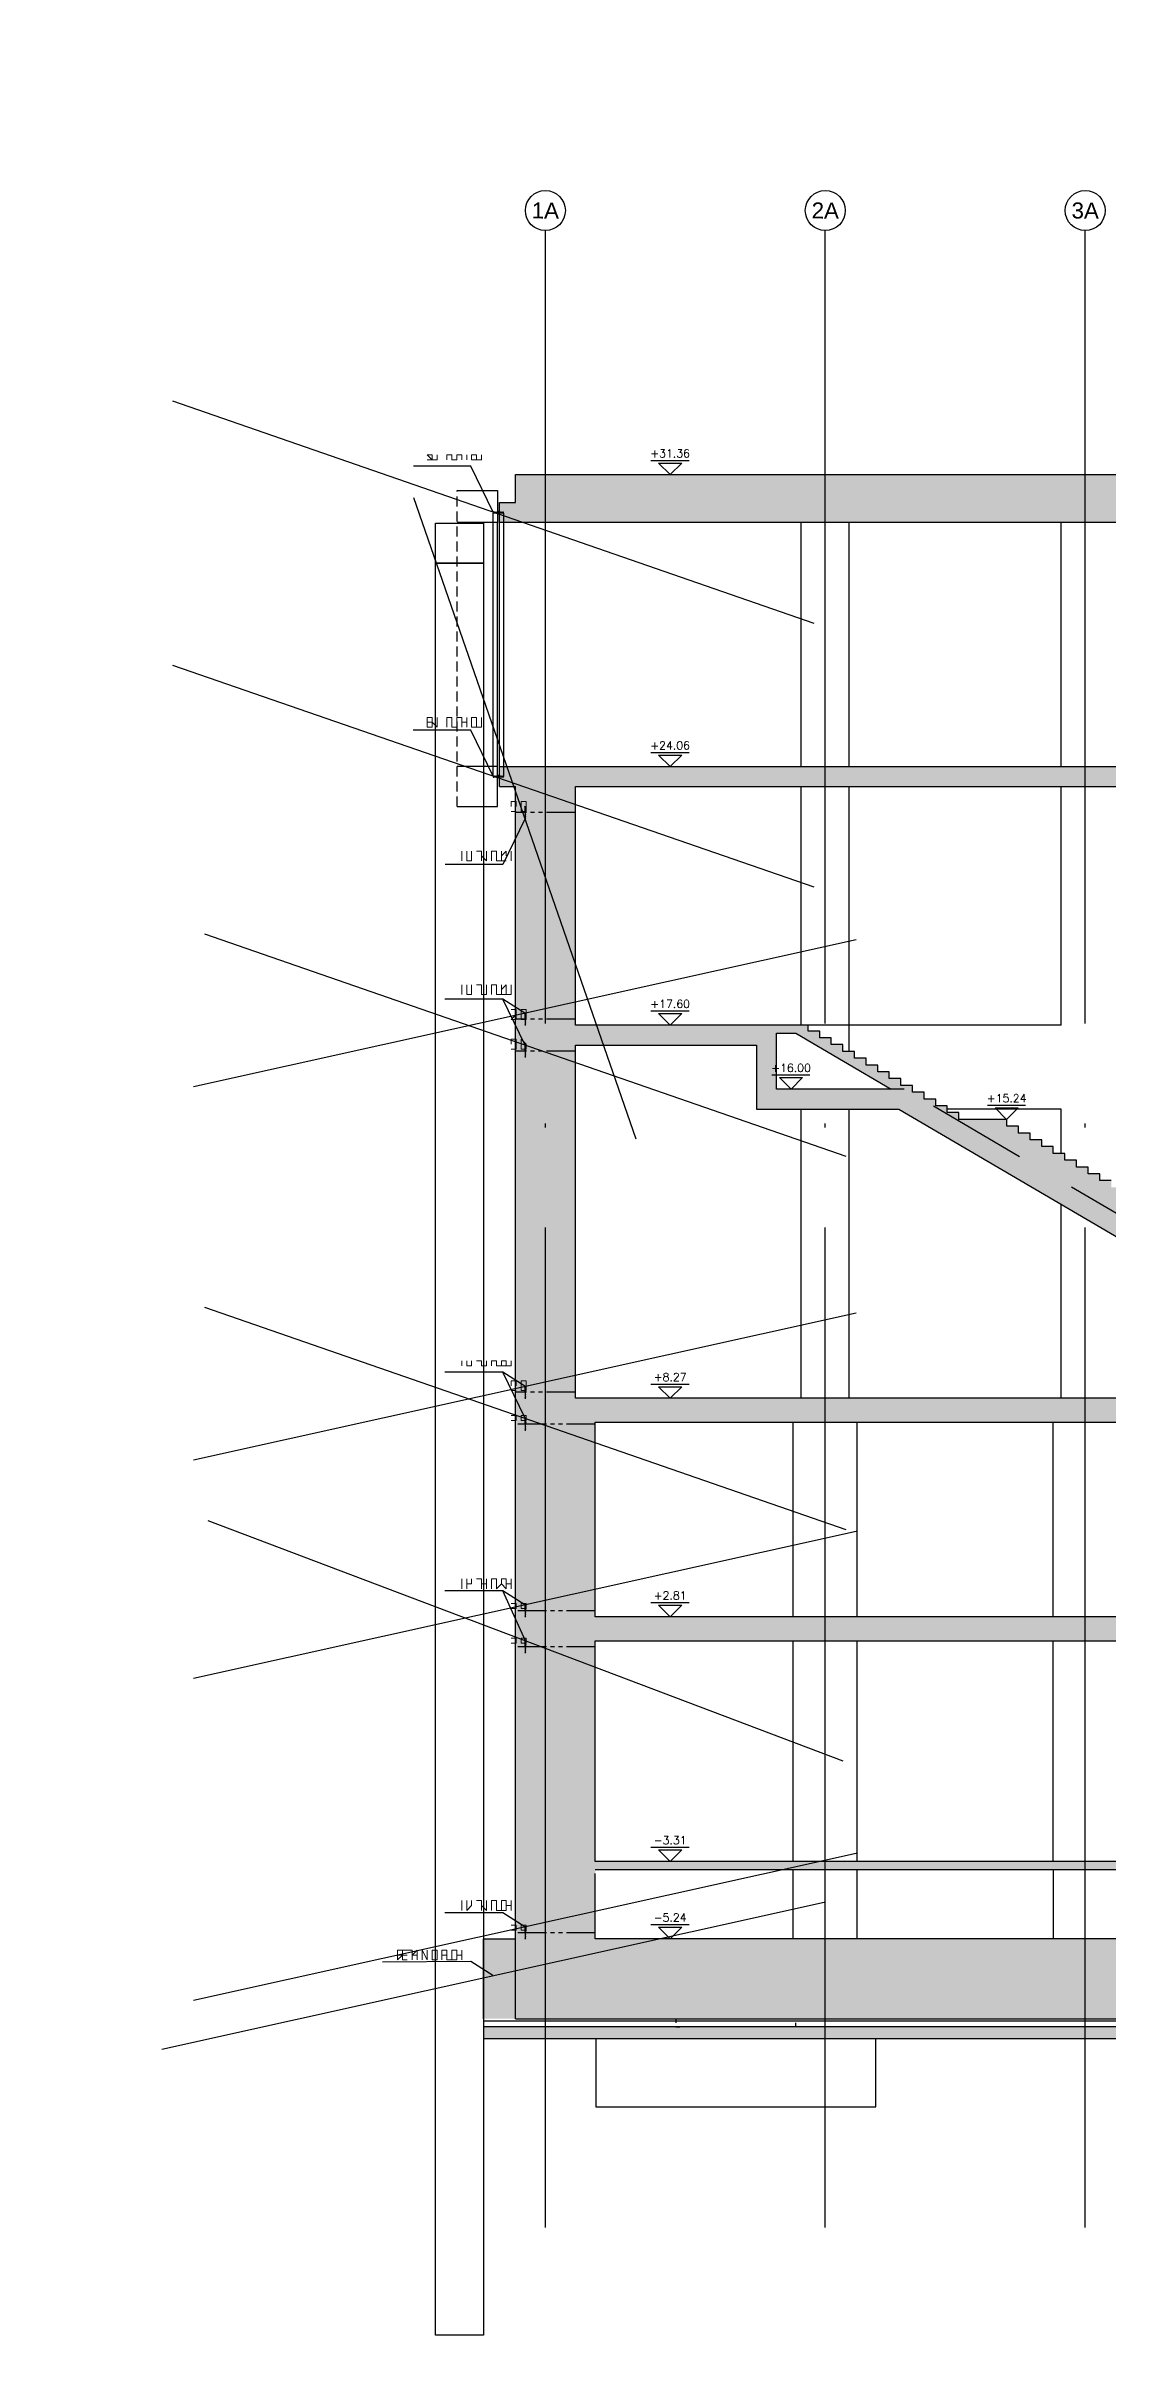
# Model space of a CAD drawing. Header units: inches. Extents: x 400392 to 401495, y 4543971 to 4544133.
# Drawn here: x 401203.6 to 401230.2, y 4543988.7 to 4544046 of the extents above; entities that cross this region are included whole.
import ezdxf
from ezdxf.enums import TextEntityAlignment as Align

# ---------------------------------------------------------------- set-up
doc = ezdxf.new("R2010")
doc.units = ezdxf.units.IN
doc.header["$MEASUREMENT"] = 0
for name, pattern in [('ACAD_ISO05W100', [33, 24, -3, 0, -3, 0, -3]), ('AKS', [3, 2.5, -0.25, 0, -0.25]), ('CIZGI', [0.4, 0.25, -0.15]), ('CONTINU', [0]), ('Dot', [4, 0, -4]), ('HIDDEN', [0.375, 0.25, -0.125]), ('UUC-ST-KAL-I05-101-U-000$0$ACAD_ISO05W100', [33, 24, -3, 0, -3, 0, -3])]:
    doc.linetypes.add(name, pattern=pattern)
for name, color, linetype in [('aks prota', 2, 'AKS'), ('caks prota', 4, 'Continuous'), ('görünüş prota', 4, 'Continuous'), ('inşaat derzi prota', 11, 'Continuous'), ('kesik prota', 2, 'CIZGI'), ('kesit prota', 1, 'Continuous'), ('kesit tarama prota', 252, 'Continuous'), ('kolon tarama prota', 252, 'Continuous'), ('kot prota', 4, 'Continuous'), ('not çizgisi prota', 4, 'Continuous'), ('PRT-CST-rc_level', 6, 'Continuous'), ('PRT-CST-rc_levermark', 4, 'Continuous'), ('st_s_su tutucu', 2, 'Continuous'), ('st_s_ölçü', 4, 'Continuous'), ('taks prota', 7, 'Continuous'), ('UUC-ST-KAL-I05-101-U-000$0$st_s_su tutucu', 2, 'Continuous'), ('ölçü prota', 4, 'Continuous')]:
    doc.layers.add(name, color=color, linetype=linetype)
doc.layers.add('PRT-KD-kazik', color=172, linetype='Continuous', lineweight=25)
doc.styles.add('OLCU', font='romanstw.shx')
doc.styles.add('TAKS', font='Arial Unicode.ttf')
doc.dimstyles.new('1-50', dxfattribs={"dimtxt": 10, "dimasz": 4, "dimexe": 4, "dimexo": 8, "dimgap": 4, "dimtad": 1, "dimdec": 1, "dimrnd": 0.05, "dimzin": 9, "dimdsep": 46, "dimtxsty": 'OLCU', "dimblk1": 'OBLIQUE', "dimblk2": 'OBLIQUE', "dimsah": 1, "dimcen": 2, "dimdle": 4, "dimclrd": 4, "dimclre": 4, "dimclrt": 3, "dimadec": 1, "dimazin": 0, "dimtfac": 1, "dimtdec": 1, "dimtix": 1, "dimtmove": 2, "dimatfit": 3, "dimldrblk": 'OBLIQUE', "dimfxl": 1, "dimtvp": 1, "dimtolj": 1, "dimtzin": 1, "dimarcsym": 0})

# ---------------------------------------------------------------- blocks, each defined once
blk = doc.blocks.new('KOTK5')
at = {"layer": 'PRT-CST-rc_levermark'}
blk.add_line((217, 160), (-213, 160), dxfattribs=at)
blk.add_lwpolyline([(130, 130), (-130, 130), (0, 0)], close=True, dxfattribs=at)
at = {"layer": 'PRT-CST-rc_level', "style": 'OLCU'}
blk.add_attdef('000.00', text='', height=90, dxfattribs=at).set_placement((0, 193), align=Align.CENTER)
blk = doc.blocks.new('_Oblique')
at = {"layer": 'st_s_ölçü', "lineweight": -2}
blk.add_line((-0.5, -0.5), (0.5, 0.5), dxfattribs=at)
blk = doc.blocks.new('D')
at = {"layer": 'st_s_su tutucu', "linetype": 'CONTINU', "ltscale": 0.2}
for p, q in [((-39988, 52508), (-39993, 52508)), ((-39993, 52508), (-39993, 52507)), ((-39993, 52507), (-39991, 52506)), ((-39993, 52449), (-39991, 52450)), ((-39993, 52448), (-39993, 52449)), ((-39988, 52448), (-39993, 52448)), ((-39991, 52499), (-39992, 52499)), ((-39992, 52499), (-39992, 52498)), ((-39992, 52498), (-39991, 52498)), ((-39991, 52489), (-39992, 52489)), ((-39992, 52489), (-39992, 52488)), ((-39992, 52488), (-39991, 52488)), ((-39991, 52479), (-39992, 52479)), ((-39992, 52479), (-39992, 52478)), ((-39992, 52478), (-39991, 52478)), ((-39992, 52468), (-39992, 52469)), ((-39992, 52469), (-39991, 52469)), ((-39991, 52468), (-39992, 52468)), ((-39992, 52458), (-39992, 52459)), ((-39992, 52459), (-39991, 52459)), ((-39991, 52458), (-39992, 52458)), ((-39991, 52506), (-39991, 52499)), ((-39991, 52498), (-39991, 52489)), ((-39991, 52488), (-39991, 52479)), ((-39991, 52469), (-39991, 52478)), ((-39991, 52459), (-39991, 52468)), ((-39991, 52450), (-39991, 52458)), ((-39990, 52506), (-39988, 52507)), ((-39990, 52499), (-39990, 52506)), ((-39989, 52499), (-39990, 52499)), ((-39990, 52489), (-39990, 52498)), ((-39990, 52498), (-39989, 52498)), ((-39989, 52489), (-39990, 52489)), ((-39990, 52479), (-39990, 52488)), ((-39990, 52488), (-39989, 52488)), ((-39989, 52479), (-39990, 52479)), ((-39990, 52478), (-39989, 52478)), ((-39990, 52478), (-39990, 52469)), ((-39990, 52469), (-39989, 52469)), ((-39989, 52468), (-39990, 52468)), ((-39990, 52468), (-39990, 52459)), ((-39990, 52459), (-39989, 52459)), ((-39989, 52458), (-39990, 52458)), ((-39990, 52458), (-39990, 52450)), ((-39990, 52450), (-39988, 52449)), ((-39989, 52498), (-39989, 52499)), ((-39989, 52488), (-39989, 52489)), ((-39989, 52478), (-39989, 52479)), ((-39989, 52469), (-39989, 52468)), ((-39989, 52459), (-39989, 52458)), ((-39988, 52507), (-39988, 52508)), ((-39988, 52449), (-39988, 52448))]:
    blk.add_line(p, q, dxfattribs=at)

msp = doc.modelspace()

# ---------------------------------------------------------------- hatches: boundary and pattern name
at = {"layer": 'kesit tarama prota'}
h = msp.add_hatch(color=256, dxfattribs=at)
h.dxf.hatch_style = 1
h.paths.add_polyline_path([(401215.378, 4544035.245), (401215.378, 4544034.545), (401214.978, 4544034.545), (401214.978, 4544034.045), (401273.447, 4544034.045), (401273.447, 4544035.245)])
h = msp.add_hatch(color=256, dxfattribs=at)
h.dxf.hatch_style = 1
h.paths.add_polyline_path([(401217.378, 4544011.555), (401231.778, 4544011.555), (401231.778, 4544012.155), (401216.878, 4544012.155), (401216.878, 4544020.985), (401221.411, 4544020.985), (401221.411, 4544019.385), (401224.968, 4544019.385), (401237.301, 4544012.155), (401233.978, 4544012.155), (401233.978, 4544011.555), (401236.028, 4544011.555), (401236.028, 4544011.153), (401238.476, 4544011.153), (401238.476, 4544012.155), (401238.29, 4544012.155), (401236.409, 4544013.257), (401236.409, 4544014.165), (401237.265, 4544014.165), (401240.132, 4544012.484), (401240.132, 4544012.154), (401239.996, 4544012.154), (401239.996, 4544011.655), (401252.052, 4544004.695), (401256.124, 4544004.695), (401256.124, 4544006.095), (401257.978, 4544006.095), (401257.978, 4544006.695), (401252.489, 4544006.695), (401252.489, 4544006.495), (401252.189, 4544006.495), (401252.189, 4544006.885), (401251.899, 4544006.885), (401251.899, 4544007.055), (401251.609, 4544007.055), (401251.609, 4544007.225), (401251.319, 4544007.225), (401251.319, 4544007.395), (401251.029, 4544007.395), (401251.029, 4544007.565), (401250.739, 4544007.565), (401250.739, 4544007.735), (401250.449, 4544007.735), (401250.449, 4544007.905), (401250.159, 4544007.905), (401250.159, 4544008.075), (401249.869, 4544008.075), (401249.869, 4544008.245), (401249.579, 4544008.245), (401249.579, 4544008.415), (401249.289, 4544008.415), (401249.289, 4544008.585), (401248.999, 4544008.585), (401248.999, 4544008.755), (401248.709, 4544008.755), (401248.709, 4544008.925), (401248.419, 4544008.925), (401248.419, 4544009.095), (401248.129, 4544009.095), (401248.129, 4544009.265), (401246.929, 4544009.265), (401246.929, 4544009.435), (401246.639, 4544009.435), (401246.639, 4544009.605), (401246.349, 4544009.605), (401246.349, 4544009.775), (401246.059, 4544009.775), (401246.059, 4544009.945), (401245.769, 4544009.945), (401245.769, 4544010.115), (401245.479, 4544010.115), (401245.479, 4544010.285), (401245.189, 4544010.285), (401245.189, 4544010.455), (401244.899, 4544010.455), (401244.899, 4544010.625), (401244.609, 4544010.625), (401244.609, 4544010.795), (401244.319, 4544010.795), (401244.319, 4544010.965), (401244.029, 4544010.965), (401244.029, 4544011.135), (401243.739, 4544011.135), (401243.739, 4544011.305), (401243.449, 4544011.305), (401243.449, 4544011.475), (401243.159, 4544011.475), (401243.159, 4544011.645), (401242.869, 4544011.645), (401242.869, 4544011.815), (401241.669, 4544011.815), (401241.669, 4544011.985), (401241.379, 4544011.985), (401241.379, 4544012.155), (401241.089, 4544012.155), (401241.089, 4544012.325), (401240.799, 4544012.325), (401240.799, 4544012.495), (401240.509, 4544012.495), (401240.509, 4544012.665), (401240.219, 4544012.665), (401240.219, 4544012.835), (401239.929, 4544012.835), (401239.929, 4544013.005), (401239.639, 4544013.005), (401239.639, 4544013.175), (401239.349, 4544013.175), (401239.349, 4544013.345), (401239.059, 4544013.345), (401239.059, 4544013.515), (401238.769, 4544013.515), (401238.769, 4544013.685), (401238.479, 4544013.685), (401238.479, 4544013.855), (401238.189, 4544013.855), (401238.189, 4544014.025), (401237.899, 4544014.025), (401237.899, 4544014.195), (401237.609, 4544014.195), (401237.609, 4544014.365), (401236.409, 4544014.365), (401236.409, 4544014.535), (401236.119, 4544014.535), (401236.119, 4544014.705), (401235.829, 4544014.705), (401235.829, 4544014.875), (401235.539, 4544014.875), (401235.539, 4544015.045), (401235.249, 4544015.045), (401235.249, 4544015.215), (401234.959, 4544015.215), (401234.959, 4544015.385), (401234.669, 4544015.385), (401234.669, 4544015.555), (401234.379, 4544015.555), (401234.379, 4544015.725), (401234.089, 4544015.725), (401234.089, 4544015.895), (401233.799, 4544015.895), (401233.799, 4544016.065), (401233.509, 4544016.065), (401233.509, 4544016.235), (401233.219, 4544016.235), (401233.219, 4544016.405), (401232.929, 4544016.405), (401232.929, 4544016.575), (401232.639, 4544016.575), (401232.639, 4544016.745), (401231.439, 4544016.745), (401231.439, 4544016.915), (401231.149, 4544016.915), (401231.149, 4544017.085), (401230.859, 4544017.085), (401230.859, 4544017.255), (401230.569, 4544017.255), (401230.569, 4544017.425), (401230.279, 4544017.425), (401230.279, 4544017.595), (401229.989, 4544017.595), (401229.989, 4544017.765), (401229.699, 4544017.765), (401229.699, 4544017.935), (401229.409, 4544017.935), (401229.409, 4544018.105), (401229.119, 4544018.105), (401229.119, 4544018.275), (401228.829, 4544018.275), (401228.829, 4544018.445), (401228.539, 4544018.445), (401228.539, 4544018.615), (401228.249, 4544018.615), (401228.249, 4544018.785), (401227.959, 4544018.785), (401227.959, 4544018.955), (401227.669, 4544018.955), (401227.669, 4544019.125), (401226.469, 4544019.125), (401226.469, 4544019.295), (401226.179, 4544019.295), (401226.179, 4544019.465), (401225.889, 4544019.465), (401225.889, 4544019.635), (401225.599, 4544019.635), (401225.599, 4544019.805), (401225.309, 4544019.805), (401225.309, 4544019.975), (401225.019, 4544019.975), (401225.019, 4544020.145), (401224.729, 4544020.145), (401224.729, 4544020.315), (401224.439, 4544020.315), (401224.439, 4544020.485), (401224.149, 4544020.485), (401224.149, 4544020.655), (401223.859, 4544020.655), (401223.859, 4544020.825), (401223.569, 4544020.825), (401223.569, 4544020.995), (401223.279, 4544020.995), (401223.279, 4544021.165), (401222.989, 4544021.165), (401222.989, 4544021.335), (401222.699, 4544021.335), (401222.699, 4544021.485), (401216.878, 4544021.485), (401216.878, 4544027.445), (401231.778, 4544027.445), (401231.778, 4544027.945), (401214.978, 4544027.945), (401214.978, 4544027.445), (401215.378, 4544027.445), (401215.378, 4543996.645), (401231.278, 4543996.645), (401231.278, 4543998.645), (401217.378, 4543998.645), (401217.378, 4544000.375), (401249.72, 4544000.375), (401249.72, 4543998.645), (401250.22, 4543998.645), (401250.22, 4544000.583), (401248.324, 4544001.677), (401248.324, 4544002.435), (401249.18, 4544002.435), (401252.414, 4544000.539), (401252.414, 4543998.645), (401252.714, 4543998.645), (401252.714, 4544000.175), (401253.209, 4544000.175), (401253.209, 4544000.375), (401255.52, 4544000.375), (401255.52, 4543998.645), (401252.778, 4543998.645), (401252.778, 4543996.645), (401257.478, 4543996.645), (401257.478, 4543998.645), (401255.82, 4543998.645), (401255.82, 4544000.275), (401273.447, 4544000.275), (401273.447, 4544000.575), (401253.009, 4544000.575), (401253.009, 4544000.375), (401252.714, 4544000.375), (401252.714, 4544000.765), (401252.424, 4544000.765), (401252.424, 4544000.935), (401252.134, 4544000.935), (401252.134, 4544001.105), (401251.844, 4544001.105), (401251.844, 4544001.275), (401251.554, 4544001.275), (401251.554, 4544001.445), (401251.264, 4544001.445), (401251.264, 4544001.615), (401250.974, 4544001.615), (401250.974, 4544001.785), (401250.684, 4544001.785), (401250.684, 4544001.955), (401250.394, 4544001.955), (401250.394, 4544002.125), (401250.104, 4544002.125), (401250.104, 4544002.295), (401249.814, 4544002.295), (401249.814, 4544002.465), (401249.524, 4544002.465), (401249.524, 4544002.635), (401248.324, 4544002.635), (401248.324, 4544002.805), (401248.034, 4544002.805), (401248.034, 4544002.975), (401247.744, 4544002.975), (401247.744, 4544003.145), (401247.454, 4544003.145), (401247.454, 4544003.315), (401247.164, 4544003.315), (401247.164, 4544003.485), (401246.874, 4544003.485), (401246.874, 4544003.655), (401246.584, 4544003.655), (401246.584, 4544003.825), (401246.294, 4544003.825), (401246.294, 4544003.995), (401246.004, 4544003.995), (401246.004, 4544004.165), (401245.714, 4544004.165), (401245.714, 4544004.335), (401245.424, 4544004.335), (401245.424, 4544004.505), (401245.134, 4544004.505), (401245.134, 4544004.675), (401243.934, 4544004.675), (401243.934, 4544004.845), (401243.644, 4544004.845), (401243.644, 4544005.015), (401243.354, 4544005.015), (401243.354, 4544005.185), (401243.064, 4544005.185), (401243.064, 4544005.355), (401242.774, 4544005.355), (401242.774, 4544005.525), (401242.484, 4544005.525), (401242.484, 4544005.695), (401242.194, 4544005.695), (401242.194, 4544005.865), (401241.904, 4544005.865), (401241.904, 4544006.035), (401241.614, 4544006.035), (401241.614, 4544006.205), (401241.324, 4544006.205), (401241.324, 4544006.375), (401241.034, 4544006.375), (401241.034, 4544006.545), (401240.744, 4544006.545), (401240.744, 4544006.695), (401233.978, 4544006.695), (401233.978, 4544006.095), (401237.778, 4544006.095), (401237.778, 4544004.695), (401242.097, 4544004.695), (401249.234, 4544000.575), (401217.378, 4544000.575), (401217.378, 4544006.095), (401231.778, 4544006.095), (401231.778, 4544006.695), (401217.378, 4544006.695)])
h.paths.add_polyline_path([(401221.911, 4544019.885), (401221.911, 4544021.285), (401222.389, 4544021.285), (401224.777, 4544019.885)], flags=16)
h.paths.add_polyline_path([(401231.439, 4544016.171), (401231.439, 4544016.545), (401232.295, 4544016.545), (401236.109, 4544014.309), (401236.109, 4544013.433)], flags=16)
h.paths.add_polyline_path([(401238.378, 4544006.495), (401240.434, 4544006.495), (401242.231, 4544005.441), (401242.231, 4544005.195), (401238.378, 4544005.195)], flags=16)
h.paths.add_polyline_path([(401241.659, 4544011.272), (401241.659, 4544011.615), (401242.525, 4544011.615), (401246.629, 4544009.209), (401246.629, 4544008.403)], flags=16)
h.paths.add_polyline_path([(401243.934, 4544004.475), (401244.79, 4544004.475), (401248.024, 4544002.579), (401248.024, 4544001.85), (401243.934, 4544004.212)], flags=16)
h.paths.add_polyline_path([(401246.929, 4544009.065), (401247.785, 4544009.065), (401251.889, 4544006.659), (401251.889, 4544005.366), (401246.929, 4544008.23)], flags=16)
h.paths.add_polyline_path([(401252.189, 4544006.295), (401252.689, 4544006.295), (401252.689, 4544006.495), (401255.524, 4544006.495), (401255.524, 4544005.195), (401252.189, 4544005.195)], flags=16)
h = msp.add_hatch(color=256, dxfattribs=at)
h.dxf.hatch_style = 1
h.paths.add_polyline_path([(401215.378, 4543998.645), (401214.578, 4543998.645), (401214.578, 4543996.645), (401215.378, 4543996.645)])
h = msp.add_hatch(dxfattribs=at)
h.set_pattern_fill('AR-CONC', color=253, scale=0.001)
h.set_pattern_definition([(50, (401094.84671, 4544155.38541), (0.18218467, -0.01593909), [0.01905, -0.20955]), (355, (401094.84671, 4544155.3854), (-0.03524342, 0.19105685), [0.01524, -0.16764058]), (100.451445, (401094.8619, 4544155.38408), (0.14694125, 0.17511775), [0.01619001, -0.17809024]), (46.1842, (401094.84671, 4544155.4362), (0.27107904, -0.04204233), [0.028575, -0.314325]), (96.63556, (401094.8693, 4544155.4327), (0.23740413, 0.24742612), [0.02428502, -0.2671356]), (351.18415, (401094.8467, 4544155.4362), (0.23740413, 0.24742612), [0.02285997, -0.25145973]), (21, (401094.87211, 4544155.42351), (0.15161439, -0.1022652), [0.01905, -0.20955]), (326, (401094.87211, 4544155.4235), (0.06180203, 0.18418797), [0.01524, -0.16764]), (71.451445, (401094.88475, 4544155.41499), (0.21341642, 0.08192277), [0.01619001, -0.17808994]), (37.5, (401094.846713, 4544155.38541), (0.003088603, 0.084555039), [0, -0.165608, 0, -0.17018, 0, -0.168275]), (7.5, (401094.84671, 4544155.38541), (0.066819663, 0.100180575), [0, -0.097028, 0, -0.161798, 0, -0.064135]), (327.5, (401094.79007, 4544155.38541), (0.135590595, -0.005728744), [0, -0.0635, 0, -0.19812, 0, -0.26289]), (317.5, (401094.76467, 4544155.38541), (0.14812918, 0.02542649), [0, -0.08255, 0, -0.131572, 0, -0.18669])])
h.paths.add_polyline_path([(401262.57, 4543996.445), (401214.578, 4543996.445), (401214.578, 4543996.145), (401262.27, 4543996.145), (401262.27, 4543995.595), (401273.447, 4543995.595), (401273.447, 4543995.895), (401262.57, 4543995.895)])

# ---------------------------------------------------------------- linework, layer by layer
at = {"layer": 'aks prota', "ltscale": 10}
for p, q in [((401216.128, 4543991.423), (401216.128, 4544041.346)), ((401223.128, 4543991.423), (401223.128, 4544041.346)), ((401229.628, 4543991.423), (401229.628, 4544041.346))]:
    msp.add_line(p, q, dxfattribs=at)
at = {"layer": 'caks prota', "ltscale": 0.05}
for centre in [(401216.128, 4544041.846), (401223.128, 4544041.846), (401229.628, 4544041.846)]:
    msp.add_circle(centre, 0.5, dxfattribs=at)
at = {"layer": 'görünüş prota'}
for p, q in [((401222.528, 4544027.945), (401222.528, 4544034.045)), ((401223.728, 4544027.945), (401223.728, 4544034.045)), ((401229.028, 4544027.945), (401229.028, 4544034.045)), ((401222.528, 4544021.485), (401222.528, 4544027.445)), ((401223.728, 4544020.825), (401223.728, 4544027.445)), ((401229.028, 4544021.485), (401229.028, 4544027.445)), ((401222.528, 4544012.155), (401222.528, 4544019.385)), ((401223.728, 4544012.155), (401223.728, 4544019.385)), ((401229.028, 4544012.155), (401229.028, 4544017.005)), ((401222.328, 4544006.695), (401222.328, 4544011.555)), ((401223.928, 4544006.695), (401223.928, 4544011.555)), ((401228.828, 4544006.695), (401228.828, 4544011.555)), ((401222.328, 4544000.575), (401222.328, 4544006.095)), ((401223.928, 4544000.575), (401223.928, 4544006.095)), ((401228.828, 4544000.575), (401228.828, 4544006.095)), ((401222.328, 4543998.645), (401222.328, 4544000.375)), ((401223.928, 4543998.645), (401223.928, 4544000.375)), ((401228.828, 4544000.375), (401228.828, 4543998.645))]:
    msp.add_line(p, q, dxfattribs=at)
for points in [[(401214.978, 4544027.945), (401214.978, 4544034.045)], [(401229.028, 4544021.485), (401222.699, 4544021.485)], [(401229.028, 4544018.275), (401229.028, 4544019.385), (401226.179, 4544019.385)], [(401273.447, 4543995.895), (401262.57, 4543995.895), (401262.57, 4543996.445), (401214.578, 4543996.445)], [(401273.447, 4543995.595), (401262.27, 4543995.595), (401262.27, 4543996.145), (401214.578, 4543996.145)], [(401217.394, 4543996.145), (401217.394, 4543994.445), (401224.394, 4543994.445), (401224.394, 4543996.145)]]:
    msp.add_lwpolyline(points, dxfattribs=at)
at = {"layer": 'görünüş prota', "color": 4, "linetype": 'Dot'}
msp.add_lwpolyline([(401219.394, 4543996.645), (401219.394, 4543996.445), (401222.394, 4543996.445), (401222.394, 4543996.645)], dxfattribs=at)
at = {"layer": 'inşaat derzi prota', "linetype": 'ACAD_ISO05W100', "ltscale": 0.03}
for points in [[(401216.878, 4544026.795), (401215.378, 4544026.795)], [(401216.878, 4544021.635), (401215.378, 4544021.635)], [(401216.878, 4544020.835), (401215.378, 4544020.835)], [(401216.878, 4544012.305), (401215.378, 4544012.305)], [(401217.378, 4544011.505), (401215.378, 4544011.505)], [(401217.378, 4544006.845), (401215.378, 4544006.845)], [(401217.378, 4544005.945), (401215.378, 4544005.945)], [(401217.378, 4543998.795), (401215.378, 4543998.795)]]:
    msp.add_lwpolyline(points, dxfattribs=at)
at = {"layer": 'kesik prota', "ltscale": 10}
msp.add_lwpolyline([(401231.439, 4544016.171), (401225.103, 4544019.885), (401224.777, 4544019.885)], dxfattribs=at)
at = {"layer": 'kesit prota', "color": 1}
for p, q in [((401215.378, 4544035.245), (401273.447, 4544035.245)), ((401214.978, 4544027.445), (401214.978, 4544027.945)), ((401214.978, 4544027.945), (401231.778, 4544027.945)), ((401214.978, 4544027.445), (401215.378, 4544027.445)), ((401215.378, 4543996.645), (401215.378, 4544027.445)), ((401216.878, 4544027.445), (401231.778, 4544027.445)), ((401217.378, 4543998.645), (401217.378, 4544000.275))]:
    msp.add_line(p, q, dxfattribs=at)
at = {"layer": 'kesit prota'}
msp.add_lwpolyline([(401273.447, 4544034.045), (401214.978, 4544034.045), (401214.978, 4544034.545), (401215.378, 4544034.545), (401215.378, 4544035.245)], dxfattribs=at)
at = {"layer": 'kesit prota', "color": 1}
for points in [[(401230.279, 4544017.595), (401229.989, 4544017.595), (401229.989, 4544017.765), (401229.699, 4544017.765), (401229.699, 4544017.935), (401229.409, 4544017.935), (401229.409, 4544018.105), (401229.119, 4544018.105), (401229.119, 4544018.275), (401228.829, 4544018.275), (401228.829, 4544018.445), (401228.539, 4544018.445), (401228.539, 4544018.615), (401228.249, 4544018.615), (401228.249, 4544018.785), (401227.959, 4544018.785), (401227.959, 4544018.955), (401227.669, 4544018.955), (401227.669, 4544019.125), (401226.469, 4544019.125), (401226.469, 4544019.295), (401226.179, 4544019.295), (401226.179, 4544019.465), (401225.889, 4544019.465), (401225.889, 4544019.635), (401225.599, 4544019.635), (401225.599, 4544019.805), (401225.309, 4544019.805), (401225.309, 4544019.975), (401225.019, 4544019.975), (401225.019, 4544020.145), (401224.729, 4544020.145), (401224.729, 4544020.315), (401224.439, 4544020.315), (401224.439, 4544020.485), (401224.149, 4544020.485), (401224.149, 4544020.655), (401223.859, 4544020.655), (401223.859, 4544020.825), (401223.569, 4544020.825), (401223.569, 4544020.995), (401223.279, 4544020.995), (401223.279, 4544021.165), (401222.989, 4544021.165), (401222.989, 4544021.335), (401222.699, 4544021.335), (401222.699, 4544021.485), (401216.878, 4544021.485), (401216.878, 4544027.445)], [(401216.878, 4544012.155), (401216.878, 4544020.985), (401221.411, 4544020.985), (401221.411, 4544019.385), (401224.968, 4544019.385), (401237.301, 4544012.155), (401233.978, 4544012.155), (401233.978, 4544011.555), (401236.028, 4544011.555), (401236.028, 4544011.153), (401238.476, 4544011.153)], [(401217.378, 4544006.695), (401217.378, 4544011.555), (401231.778, 4544011.555), (401231.778, 4544012.155), (401216.878, 4544012.155)], [(401231.778, 4544006.695), (401217.378, 4544006.695)], [(401249.234, 4544000.575), (401217.378, 4544000.575), (401217.378, 4544006.095), (401231.778, 4544006.095)], [(401217.378, 4544000.375), (401249.72, 4544000.375), (401249.72, 4543998.645)], [(401214.578, 4543996.645), (401214.578, 4543996.645), (401214.578, 4543998.645), (401215.378, 4543998.645)], [(401215.378, 4543996.645), (401231.278, 4543996.645), (401231.278, 4543998.645), (401217.378, 4543998.645)]]:
    msp.add_lwpolyline(points, dxfattribs=at)
at = {"layer": 'kesit prota'}
msp.add_lwpolyline([(401224.777, 4544019.885), (401221.911, 4544019.885), (401221.911, 4544021.285), (401222.389, 4544021.285)], close=True, dxfattribs=at)
at = {"layer": 'kolon tarama prota'}
for points in [[(401213.927, 4544034.845), (401214.928, 4544034.845), (401214.928, 4544034.045), (401213.927, 4544034.045)], [(401214.928, 4544027.945), (401214.928, 4544034.045)], [(401213.927, 4544026.945), (401214.928, 4544026.945), (401214.928, 4544027.945), (401213.927, 4544027.945)]]:
    msp.add_lwpolyline(points, dxfattribs=at)
at = {"layer": 'kolon tarama prota', "linetype": 'HIDDEN'}
msp.add_lwpolyline([(401213.927, 4544026.945), (401213.927, 4544034.845)], dxfattribs=at)
at = {"layer": 'PRT-KD-kazik', "color": 3}
for points in [[(401213.378, 4544034.033), (401214.578, 4544034.033), (401214.578, 4544033.033), (401213.378, 4544033.033)], [(401213.378, 4544033.033), (401214.578, 4544033.033), (401214.578, 4543988.733), (401213.378, 4543988.733)]]:
    msp.add_lwpolyline(points, close=True, dxfattribs=at)
at = {"layer": 'st_s_ölçü', "color": 6, "lineweight": 0}
for points in [[(401213.295, 4544035.736), (401213.172, 4544035.736), (401213.295, 4544035.612), (401213.172, 4544035.612)], [(401213.295, 4544035.736), (401213.295, 4544035.612), (401213.419, 4544035.612), (401213.419, 4544035.736)], [(401213.667, 4544035.736), (401213.667, 4544035.612)], [(401213.667, 4544035.736), (401213.79, 4544035.736)], [(401213.79, 4544035.736), (401213.79, 4544035.612), (401213.914, 4544035.612), (401213.914, 4544035.736)], [(401213.914, 4544035.736), (401214.038, 4544035.736)], [(401214.038, 4544035.736), (401214.038, 4544035.612)], [(401214.409, 4544035.736), (401214.285, 4544035.736), (401214.285, 4544035.612), (401214.409, 4544035.612)], [(401214.409, 4544035.736), (401214.409, 4544035.612), (401214.533, 4544035.612), (401214.533, 4544035.736)], [(401213.295, 4544029.176), (401213.172, 4544029.176), (401213.172, 4544029.053), (401213.295, 4544029.053), (401213.295, 4544028.929), (401213.172, 4544028.929), (401213.172, 4544029.053)], [(401213.295, 4544029.176), (401213.295, 4544029.053), (401213.419, 4544028.929), (401213.419, 4544029.053), (401213.419, 4544029.176)], [(401213.667, 4544029.176), (401213.667, 4544028.929)], [(401213.667, 4544029.176), (401213.79, 4544029.176)], [(401213.79, 4544029.176), (401213.79, 4544029.053), (401213.79, 4544028.929), (401213.914, 4544028.929), (401213.914, 4544029.053), (401213.914, 4544029.176)], [(401213.914, 4544029.176), (401214.038, 4544029.176)], [(401214.038, 4544029.176), (401214.038, 4544028.929)], [(401214.038, 4544029.176), (401214.038, 4544029.053), (401214.162, 4544029.053), (401214.162, 4544028.929), (401214.162, 4544029.053), (401214.162, 4544029.176)], [(401214.409, 4544029.176), (401214.285, 4544029.176), (401214.285, 4544029.053), (401214.285, 4544028.929), (401214.409, 4544028.929), (401214.409, 4544029.053)], [(401214.409, 4544029.176), (401214.409, 4544029.053), (401214.409, 4544028.929), (401214.533, 4544028.929), (401214.533, 4544029.053), (401214.533, 4544029.176)], [(401215.275, 4544026.949), (401215.275, 4544027.072), (401215.399, 4544027.072), (401215.399, 4544026.949)], [(401214.038, 4544025.711), (401214.038, 4544025.835), (401214.038, 4544025.711), (401214.038, 4544025.587)], [(401214.162, 4544025.835), (401214.162, 4544025.711), (401214.162, 4544025.587), (401214.285, 4544025.587), (401214.285, 4544025.711), (401214.285, 4544025.835)], [(401214.409, 4544025.835), (401214.533, 4544025.835)], [(401214.533, 4544025.835), (401214.533, 4544025.587)], [(401214.533, 4544025.835), (401214.533, 4544025.711), (401214.657, 4544025.587), (401214.657, 4544025.711), (401214.657, 4544025.835)], [(401214.78, 4544025.835), (401214.78, 4544025.587)], [(401214.78, 4544025.835), (401214.904, 4544025.835)], [(401214.904, 4544025.835), (401214.904, 4544025.711), (401214.904, 4544025.587), (401215.028, 4544025.587), (401215.028, 4544025.711), (401215.028, 4544025.835)], [(401215.152, 4544025.711), (401215.152, 4544025.835), (401215.028, 4544025.711), (401215.028, 4544025.587), (401215.152, 4544025.587)], [(401214.038, 4544022.37), (401214.038, 4544022.493), (401214.038, 4544022.37), (401214.038, 4544022.246)], [(401214.162, 4544022.493), (401214.162, 4544022.246), (401214.285, 4544022.246), (401214.285, 4544022.493)], [(401214.409, 4544022.493), (401214.533, 4544022.493)], [(401214.533, 4544022.493), (401214.533, 4544022.246)], [(401214.533, 4544022.493), (401214.533, 4544022.246), (401214.657, 4544022.246), (401214.657, 4544022.493)], [(401214.78, 4544022.493), (401214.78, 4544022.246)], [(401214.78, 4544022.493), (401214.904, 4544022.493)], [(401214.904, 4544022.493), (401214.904, 4544022.246), (401215.028, 4544022.246), (401215.028, 4544022.493)], [(401215.152, 4544022.37), (401215.152, 4544022.493), (401215.028, 4544022.37), (401215.028, 4544022.246), (401215.152, 4544022.246)], [(401215.152, 4544022.493), (401215.152, 4544022.246), (401215.275, 4544022.246), (401215.275, 4544022.493)], [(401215.275, 4544021.875), (401215.399, 4544021.875), (401215.399, 4544021.751)], [(401215.399, 4544021.751), (401215.399, 4544021.627)], [(401215.647, 4544021.751), (401215.647, 4544021.627)], [(401215.275, 4544021.008), (401215.275, 4544021.132), (401215.399, 4544021.132), (401215.399, 4544021.008), (401215.399, 4544020.884)], [(401214.038, 4544013.088), (401214.038, 4544012.964)], [(401214.162, 4544013.088), (401214.162, 4544012.964), (401214.285, 4544012.964), (401214.285, 4544013.088)], [(401214.409, 4544013.088), (401214.533, 4544013.088)], [(401214.533, 4544013.088), (401214.533, 4544012.964)], [(401214.533, 4544013.088), (401214.533, 4544012.964), (401214.657, 4544012.964), (401214.657, 4544013.088)], [(401214.78, 4544013.088), (401214.78, 4544012.964)], [(401214.78, 4544013.088), (401214.904, 4544013.088)], [(401214.904, 4544013.088), (401214.904, 4544012.964), (401215.028, 4544012.964), (401215.028, 4544013.088)], [(401215.152, 4544013.088), (401215.028, 4544013.088), (401215.028, 4544012.964), (401215.152, 4544012.964)], [(401215.152, 4544013.088), (401215.152, 4544012.964), (401215.275, 4544012.964), (401215.275, 4544013.088)], [(401215.275, 4544012.469), (401215.275, 4544012.593), (401215.399, 4544012.593), (401215.399, 4544012.469)], [(401215.275, 4544011.726), (401215.399, 4544011.726), (401215.399, 4544011.603)], [(401214.038, 4544007.642), (401214.038, 4544007.518), (401214.038, 4544007.395), (401214.038, 4544007.518)], [(401214.162, 4544007.642), (401214.162, 4544007.518), (401214.162, 4544007.395), (401214.162, 4544007.518), (401214.285, 4544007.518), (401214.285, 4544007.642)], [(401214.409, 4544007.642), (401214.533, 4544007.642)], [(401214.533, 4544007.642), (401214.533, 4544007.395)], [(401214.533, 4544007.642), (401214.533, 4544007.518), (401214.657, 4544007.518), (401214.657, 4544007.395), (401214.657, 4544007.518), (401214.657, 4544007.642)], [(401214.78, 4544007.642), (401214.78, 4544007.395)], [(401214.78, 4544007.642), (401214.904, 4544007.642)], [(401214.904, 4544007.642), (401214.904, 4544007.518), (401214.904, 4544007.395), (401215.028, 4544007.518), (401215.028, 4544007.642)], [(401215.152, 4544007.642), (401215.028, 4544007.642), (401215.028, 4544007.518), (401215.152, 4544007.395), (401215.152, 4544007.518)], [(401215.152, 4544007.642), (401215.152, 4544007.518), (401215.275, 4544007.518), (401215.275, 4544007.395), (401215.275, 4544007.518), (401215.275, 4544007.642)], [(401215.275, 4544007.023), (401215.399, 4544007.023), (401215.399, 4544006.9)], [(401215.275, 4544006.157), (401215.399, 4544006.157), (401215.399, 4544006.033)], [(401214.038, 4543999.598), (401214.038, 4543999.474), (401214.038, 4543999.35), (401214.038, 4543999.474)], [(401214.162, 4543999.598), (401214.162, 4543999.474), (401214.162, 4543999.35), (401214.285, 4543999.474), (401214.285, 4543999.598)], [(401214.409, 4543999.598), (401214.533, 4543999.598)], [(401214.533, 4543999.598), (401214.533, 4543999.35)], [(401214.533, 4543999.598), (401214.533, 4543999.474), (401214.657, 4543999.35), (401214.657, 4543999.474), (401214.657, 4543999.598)], [(401214.78, 4543999.598), (401214.78, 4543999.35)], [(401214.78, 4543999.598), (401214.904, 4543999.598)], [(401214.904, 4543999.598), (401214.904, 4543999.474), (401214.904, 4543999.35), (401215.028, 4543999.35), (401215.028, 4543999.474), (401215.028, 4543999.598)], [(401215.152, 4543999.598), (401215.028, 4543999.598), (401215.028, 4543999.474), (401215.028, 4543999.35), (401215.152, 4543999.35), (401215.152, 4543999.474)], [(401215.152, 4543999.598), (401215.152, 4543999.474), (401215.275, 4543999.474), (401215.275, 4543999.35), (401215.275, 4543999.474), (401215.275, 4543999.598)], [(401215.275, 4543998.979), (401215.399, 4543998.979), (401215.399, 4543998.855)], [(401212.429, 4543998.113), (401212.429, 4543998.36), (401212.553, 4543998.36), (401212.553, 4543998.236), (401212.429, 4543998.236)], [(401212.429, 4543998.236), (401212.553, 4543998.236), (401212.429, 4543998.113)], [(401212.553, 4543998.113), (401212.553, 4543998.36), (401212.677, 4543998.36)], [(401212.553, 4543998.236), (401212.677, 4543998.236)], [(401212.553, 4543998.113), (401212.677, 4543998.113)], [(401212.677, 4543998.36), (401212.8, 4543998.36)], [(401212.8, 4543998.36), (401212.8, 4543998.113)], [(401213.048, 4543998.113), (401213.048, 4543998.36), (401213.172, 4543998.113), (401213.172, 4543998.36)], [(401213.667, 4543998.36), (401213.667, 4543998.113), (401213.79, 4543998.113)], [(401213.914, 4543998.36), (401213.79, 4543998.36), (401213.79, 4543998.236), (401213.79, 4543998.113), (401213.914, 4543998.113), (401213.914, 4543998.236)], [(401213.914, 4543998.36), (401213.914, 4543998.236), (401214.038, 4543998.236), (401214.038, 4543998.113), (401214.038, 4543998.236), (401214.038, 4543998.36)]]:
    msp.add_lwpolyline(points, dxfattribs=at)
for points in [[(401214.162, 4544035.736), (401214.162, 4544035.612), (401214.162, 4544035.736)], [(401215.399, 4544026.825), (401215.275, 4544026.825), (401215.399, 4544026.825)], [(401215.523, 4544026.825), (401215.523, 4544027.072), (401215.647, 4544027.072), (401215.647, 4544026.949), (401215.647, 4544026.825), (401215.523, 4544026.825)], [(401215.275, 4544025.835), (401215.275, 4544025.711), (401215.275, 4544025.587), (401215.275, 4544025.711), (401215.275, 4544025.835)], [(401215.399, 4544021.751), (401215.275, 4544021.627), (401215.399, 4544021.627), (401215.399, 4544021.751)], [(401215.523, 4544021.627), (401215.523, 4544021.875), (401215.647, 4544021.875), (401215.647, 4544021.751), (401215.647, 4544021.627), (401215.523, 4544021.627)], [(401215.523, 4544020.884), (401215.523, 4544021.132), (401215.647, 4544021.008), (401215.647, 4544020.884), (401215.523, 4544020.884)], [(401215.399, 4544020.884), (401215.275, 4544020.884), (401215.399, 4544020.884)], [(401215.523, 4544012.345), (401215.523, 4544012.593), (401215.647, 4544012.593), (401215.647, 4544012.469), (401215.647, 4544012.345), (401215.523, 4544012.345)], [(401215.399, 4544012.345), (401215.275, 4544012.345), (401215.399, 4544012.345)], [(401215.399, 4544011.603), (401215.275, 4544011.603), (401215.399, 4544011.603)], [(401215.523, 4544011.603), (401215.523, 4544011.726), (401215.647, 4544011.726), (401215.647, 4544011.603), (401215.523, 4544011.603)], [(401215.399, 4544006.9), (401215.275, 4544006.9), (401215.399, 4544006.9)], [(401215.523, 4544006.9), (401215.523, 4544007.023), (401215.647, 4544007.023), (401215.647, 4544006.9), (401215.523, 4544006.9)], [(401215.523, 4544006.033), (401215.523, 4544006.157), (401215.647, 4544006.157), (401215.647, 4544006.033), (401215.523, 4544006.033)], [(401215.399, 4544006.033), (401215.275, 4544006.033), (401215.399, 4544006.033)], [(401215.399, 4543998.855), (401215.275, 4543998.855), (401215.399, 4543998.855)], [(401215.523, 4543998.855), (401215.523, 4543998.979), (401215.647, 4543998.979), (401215.647, 4543998.855), (401215.523, 4543998.855)], [(401212.924, 4543998.36), (401212.8, 4543998.236), (401212.924, 4543998.236), (401212.924, 4543998.113), (401212.924, 4543998.236), (401212.924, 4543998.36)], [(401213.295, 4543998.113), (401213.295, 4543998.36), (401213.419, 4543998.36), (401213.419, 4543998.236), (401213.419, 4543998.113), (401213.295, 4543998.113)], [(401213.543, 4543998.36), (401213.543, 4543998.236), (401213.543, 4543998.113), (401213.543, 4543998.236), (401213.667, 4543998.236), (401213.667, 4543998.36), (401213.543, 4543998.36)]]:
    msp.add_lwpolyline(points, close=True, dxfattribs=at)
at = {"layer": 'UUC-ST-KAL-I05-101-U-000$0$st_s_su tutucu', "linetype": 'UUC-ST-KAL-I05-101-U-000$0$ACAD_ISO05W100', "ltscale": 0.05}
for points in [[(401214.934, 4544034.315, -0.57735), (401214.935, 4544034.317), (401214.97, 4544034.318, -0.57735), (401214.972, 4544034.315), (401214.96, 4544034.294, 0.57735), (401214.962, 4544034.292), (401215.008, 4544034.292), (401215.008, 4544034.286), (401215.012, 4544034.286), (401215.012, 4544034.292), (401215.044, 4544034.292), (401215.044, 4544034.286), (401215.048, 4544034.286), (401215.048, 4544034.292), (401215.069, 4544034.292), (401215.078, 4544034.279), (401215.083, 4544034.279), (401215.083, 4544034.31), (401215.078, 4544034.31), (401215.069, 4544034.297), (401215.048, 4544034.297), (401215.048, 4544034.303), (401215.044, 4544034.303), (401215.044, 4544034.297), (401215.012, 4544034.297), (401215.012, 4544034.303), (401215.007, 4544034.303), (401215.007, 4544034.297), (401214.97, 4544034.297, -0.57735), (401214.968, 4544034.3), (401214.979, 4544034.319, 0.57735), (401214.978, 4544034.322), (401214.928, 4544034.322, 0.57735), (401214.926, 4544034.319), (401214.938, 4544034.3, -0.57735), (401214.936, 4544034.297), (401214.898, 4544034.297), (401214.898, 4544034.303), (401214.894, 4544034.303), (401214.894, 4544034.297), (401214.862, 4544034.297), (401214.862, 4544034.303), (401214.858, 4544034.303), (401214.858, 4544034.297), (401214.837, 4544034.297), (401214.828, 4544034.31), (401214.823, 4544034.31), (401214.823, 4544034.278), (401214.828, 4544034.278), (401214.837, 4544034.291), (401214.858, 4544034.292), (401214.858, 4544034.286), (401214.862, 4544034.286), (401214.862, 4544034.292), (401214.894, 4544034.292), (401214.894, 4544034.286), (401214.899, 4544034.286), (401214.899, 4544034.292), (401214.944, 4544034.292, 0.57735), (401214.946, 4544034.294)], [(401214.934, 4544027.715, -0.57735), (401214.935, 4544027.717), (401214.97, 4544027.718, -0.57735), (401214.972, 4544027.715), (401214.96, 4544027.694, 0.57735), (401214.962, 4544027.692), (401215.007, 4544027.692), (401215.007, 4544027.686), (401215.012, 4544027.686), (401215.012, 4544027.692), (401215.044, 4544027.692), (401215.044, 4544027.686), (401215.048, 4544027.686), (401215.048, 4544027.692), (401215.069, 4544027.692), (401215.078, 4544027.679), (401215.083, 4544027.679), (401215.083, 4544027.71), (401215.078, 4544027.71), (401215.069, 4544027.697), (401215.048, 4544027.697), (401215.048, 4544027.703), (401215.044, 4544027.703), (401215.044, 4544027.697), (401215.012, 4544027.697), (401215.012, 4544027.703), (401215.007, 4544027.703), (401215.007, 4544027.697), (401214.97, 4544027.697, -0.57735), (401214.968, 4544027.7), (401214.979, 4544027.719, 0.57735), (401214.978, 4544027.722), (401214.928, 4544027.722, 0.57735), (401214.926, 4544027.719), (401214.938, 4544027.7, -0.57735), (401214.936, 4544027.697), (401214.898, 4544027.697), (401214.898, 4544027.703), (401214.894, 4544027.703), (401214.894, 4544027.697), (401214.862, 4544027.697), (401214.862, 4544027.703), (401214.858, 4544027.703), (401214.858, 4544027.697), (401214.837, 4544027.697), (401214.828, 4544027.71), (401214.823, 4544027.71), (401214.823, 4544027.678), (401214.828, 4544027.678), (401214.837, 4544027.691), (401214.858, 4544027.692), (401214.858, 4544027.686), (401214.862, 4544027.686), (401214.862, 4544027.692), (401214.894, 4544027.692), (401214.894, 4544027.686), (401214.898, 4544027.686), (401214.898, 4544027.692), (401214.944, 4544027.692, 0.57735), (401214.946, 4544027.694)]]:
    msp.add_lwpolyline(points, format="xyb", close=True, dxfattribs=at)
at = {"layer": 'UUC-ST-KAL-I05-101-U-000$0$st_s_su tutucu', "linetype": 'UUC-ST-KAL-I05-101-U-000$0$ACAD_ISO05W100'}
for points in [[(401214.823, 4544027.71), (401214.823, 4544034.278)], [(401215.083, 4544034.279), (401215.083, 4544027.695)]]:
    msp.add_lwpolyline(points, dxfattribs=at)
at = {"layer": 'ölçü prota'}
msp.add_lwpolyline([(401214.578, 4543996.595), (401262.72, 4543996.595), (401262.72, 4543996.045), (401273.447, 4543996.045)], dxfattribs=at)

# ---------------------------------------------------------------- block references
at = {"layer": 'kot prota', "linetype": 'CONTINU', "ltscale": 0.1}
ref = msp.add_blockref('KOTK5', (401219.248, 4544035.245), dxfattribs=dict(at, xscale=-0.002222222222222222, yscale=0.002222222222222222, zscale=0.002222222222222222))
ref.add_attrib('000.00', '+31.36', dxfattribs={"layer": 'PRT-CST-rc_level', "height": 0.2, "style": 'OLCU'}).set_placement((401219.248, 4544035.674), align=Align.CENTER)
ref = msp.add_blockref('KOTK5', (401219.248, 4544027.945), dxfattribs=dict(at, xscale=-0.002222222222222222, yscale=0.002222222222222222, zscale=0.002222222222222222))
ref.add_attrib('000.00', '+24.06', dxfattribs={"layer": 'PRT-CST-rc_level', "height": 0.2, "style": 'OLCU'}).set_placement((401219.248, 4544028.374), align=Align.CENTER)
ref = msp.add_blockref('KOTK5', (401219.248, 4544021.485), dxfattribs=dict(at, xscale=-0.002222222222222222, yscale=0.002222222222222222, zscale=0.002222222222222222))
ref.add_attrib('000.00', '+17.60', dxfattribs={"layer": 'PRT-CST-rc_level', "height": 0.2, "style": 'OLCU'}).set_placement((401219.248, 4544021.914), align=Align.CENTER)
ref = msp.add_blockref('KOTK5', (401222.271, 4544019.885), dxfattribs=dict(at, xscale=-0.002222222222222222, yscale=0.002222222222222222, zscale=0.002222222222222222))
ref.add_attrib('000.00', '+16.00', dxfattribs={"layer": 'PRT-CST-rc_level', "height": 0.2, "style": 'OLCU'}).set_placement((401222.271, 4544020.314), align=Align.CENTER)
ref = msp.add_blockref('KOTK5', (401227.663, 4544019.125), dxfattribs=dict(at, xscale=-0.002222222222222222, yscale=0.002222222222222222, zscale=0.002222222222222222))
ref.add_attrib('000.00', '+15.24', dxfattribs={"layer": 'PRT-CST-rc_level', "height": 0.2, "style": 'OLCU'}).set_placement((401227.663, 4544019.554), align=Align.CENTER)
ref = msp.add_blockref('KOTK5', (401219.248, 4544012.155), dxfattribs=dict(at, xscale=-0.002222222222222222, yscale=0.002222222222222222, zscale=0.002222222222222222))
ref.add_attrib('000.00', '+8.27', dxfattribs={"layer": 'PRT-CST-rc_level', "height": 0.2, "style": 'OLCU'}).set_placement((401219.248, 4544012.584), align=Align.CENTER)
ref = msp.add_blockref('KOTK5', (401219.248, 4544006.695), dxfattribs=dict(at, xscale=-0.002222222222222222, yscale=0.002222222222222222, zscale=0.002222222222222222))
ref.add_attrib('000.00', '+2.81', dxfattribs={"layer": 'PRT-CST-rc_level', "height": 0.2, "style": 'OLCU'}).set_placement((401219.248, 4544007.124), align=Align.CENTER)
ref = msp.add_blockref('KOTK5', (401219.248, 4544000.575), dxfattribs=dict(at, xscale=-0.002222222222222222, yscale=0.002222222222222222, zscale=0.002222222222222222))
ref.add_attrib('000.00', '-3.31', dxfattribs={"layer": 'PRT-CST-rc_level', "height": 0.2, "style": 'OLCU'}).set_placement((401219.248, 4544001.004), align=Align.CENTER)
ref = msp.add_blockref('KOTK5', (401219.248, 4543998.645), dxfattribs=dict(at, xscale=-0.002222222222222222, yscale=0.002222222222222222, zscale=0.002222222222222222))
ref.add_attrib('000.00', '-5.24', dxfattribs={"layer": 'PRT-CST-rc_level', "height": 0.2, "style": 'OLCU'}).set_placement((401219.248, 4543999.074), align=Align.CENTER)
at = {"layer": 'st_s_ölçü', "xscale": 0.004999999999999998, "yscale": 0.004999999999999998, "zscale": 0.004999999999999998, "rotation": 180}
for p in [(401015.677, 4544289.186), (401015.677, 4544284.026), (401015.677, 4544283.226), (401015.677, 4544274.696), (401015.677, 4544273.896), (401015.677, 4544269.236), (401015.677, 4544268.336), (401015.677, 4544261.186)]:
    msp.add_blockref('D', p, dxfattribs=at)

# ---------------------------------------------------------------- texts
at = {"layer": 'taks prota', "style": 'TAKS'}
for s, p in [('1A', (401216.128, 4544041.846)), ('2A', (401223.128, 4544041.846)), ('3A', (401229.628, 4544041.846))]:
    msp.add_text(s, height=0.4, rotation=359.5052, dxfattribs=at).set_placement(p, align=Align.MIDDLE_CENTER)

# ---------------------------------------------------------------- leaders
at = {"layer": 'not çizgisi prota'}
for points in [[(401214.827, 4544034.309), (401214.269, 4544035.458), (401212.83, 4544035.458)], [(401214.823, 4544027.71), (401214.264, 4544028.86), (401212.826, 4544028.86)], [(401215.622, 4544020.985), (401215.064, 4544022.135), (401213.625, 4544022.135)], [(401215.615, 4544021.784), (401215.064, 4544022.135), (401213.613, 4544022.135)], [(401215.622, 4544026.645), (401215.064, 4544025.495), (401213.625, 4544025.495)], [(401215.622, 4544011.655), (401215.064, 4544012.805), (401213.625, 4544012.805)], [(401215.615, 4544012.454), (401215.064, 4544012.805), (401213.613, 4544012.805)], [(401215.628, 4544006.095), (401215.064, 4544007.345), (401213.625, 4544007.345)], [(401215.615, 4544006.994), (401215.064, 4544007.345), (401213.613, 4544007.345)], [(401215.615, 4543998.944), (401215.064, 4543999.295), (401213.613, 4543999.295)], [(401214.819, 4543997.723), (401214.268, 4543998.074), (401212.054, 4543998.062)]]:
    msp.add_leader(points, dimstyle='1-50', override={"dimasz": 12, "dimgap": 4, "dimtad": 0}, dxfattribs=at)

doc.saveas('drawing.dxf')
